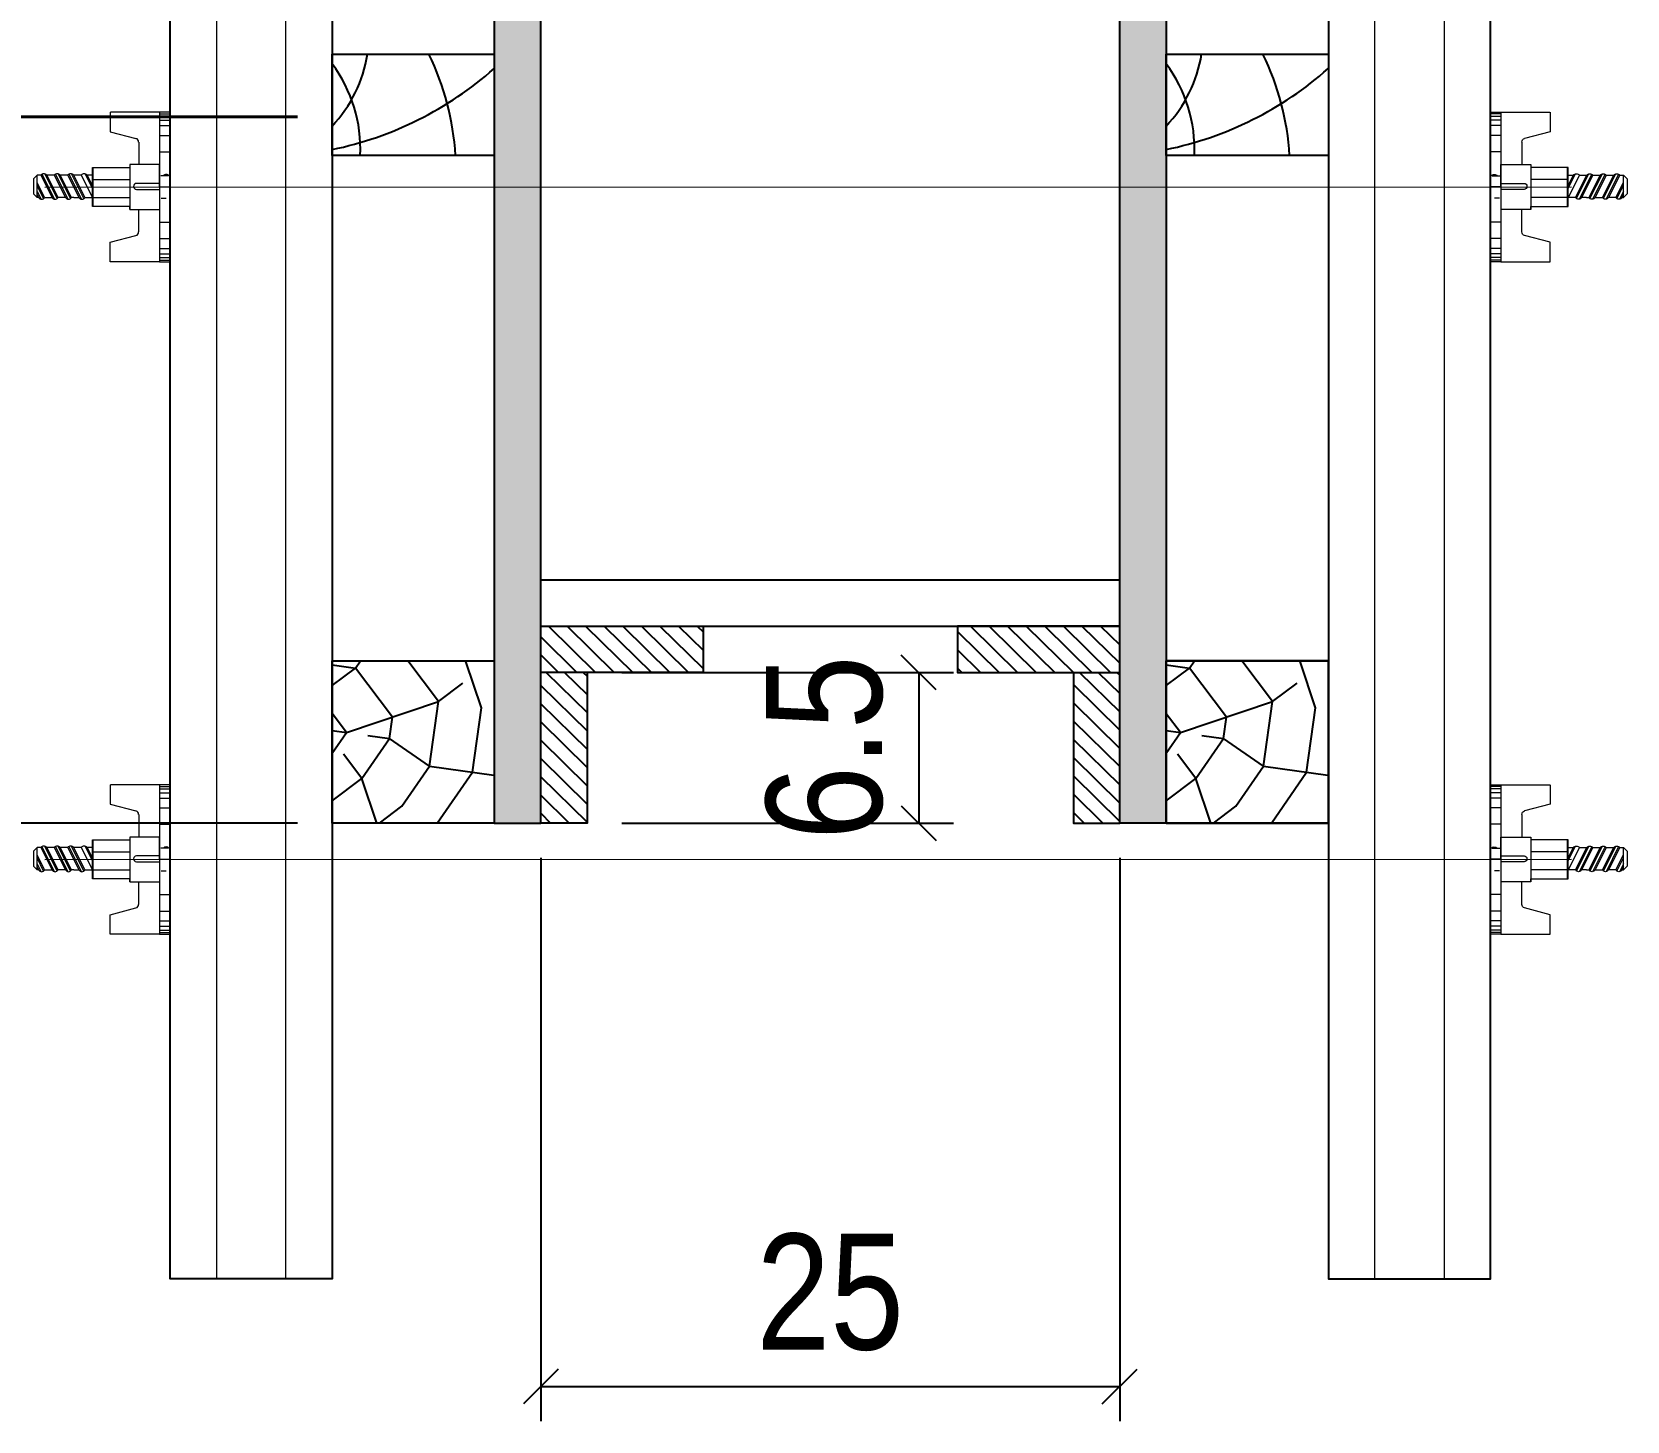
# Model space of a CAD drawing. Extents: x 13379 to 23315, y 867 to 16997.
# Drawn here: x 16837.2 to 16975, y 9597.8 to 9717.8 of the extents above; entities that cross this region are included whole.
import ezdxf

# ---------------------------------------------------------------- set-up
doc = ezdxf.new("R2010")
doc.units = 0
for name, color, linetype in [('1-2 PONTALETE', 7, 'Continuous'), ('COTA', 241, 'Continuous'), ('GRAVATA', 2, 'Continuous'), ('Painéis', 200, 'Continuous'), ('PONTALETE', 7, 'Continuous'), ('SARRAFO', 251, 'Continuous')]:
    doc.layers.add(name, color=color, linetype=linetype)
doc.layers.add('Hachura', color=251, linetype='Continuous', lineweight=9)
doc.styles.add('COTA TECNICA 2X', font='techl___.ttf', dxfattribs={"height": 10})
doc.dimstyles.new('SECAO PILAR', dxfattribs={"dimtxt": 10, "dimasz": 3, "dimexe": 3, "dimexo": 3, "dimgap": 3, "dimtad": 1, "dimdec": 1, "dimlfac": 0.5, "dimzin": 12, "dimdsep": 46, "dimtxsty": 'COTA TECNICA 2X', "dimblk1": 'OBLIQUE', "dimblk2": 'OBLIQUE', "dimsah": 1, "dimcen": 0.9, "dimclrd": 256, "dimclre": 256, "dimclrt": 256, "dimadec": 1, "dimazin": 3, "dimtfac": 1, "dimtdec": 1, "dimtmove": 0, "dimatfit": 3, "dimfxl": 1, "dimtolj": 1, "dimtzin": 12, "dimarcsym": 0})

# ---------------------------------------------------------------- blocks, each defined once
blk = doc.blocks.new('_Oblique')
at = {"color": 0, "linetype": 'ByBlock', "lineweight": -2}
blk.add_line((-0.5, -0.5), (0.5, 0.5), dxfattribs=at)
blk = doc.blocks.new('*D855')
at = {"layer": 'COTA', "lineweight": -2, "transparency": 16777216}
for p, q in [((16860.13, 9771.51), (16782.84, 9771.51)), ((16785.84, 9771.51), (16785.84, 9649.47)), ((16860.13, 9649.47), (16782.84, 9649.47))]:
    blk.add_line(p, q, dxfattribs=at)
at = {"layer": 'Defpoints', "color": 0, "transparency": 16777216}
for p in [(16863.13, 9771.51), (16785.84, 9649.47), (16863.13, 9649.47)]:
    blk.add_point(p, dxfattribs=at)
at = {"layer": 'COTA', "lineweight": -2, "transparency": 16777216, "xscale": 3, "yscale": 3, "zscale": 3}
for p, rotation in [((16785.84, 9771.51), 90), ((16785.84, 9649.47), 270)]:
    blk.add_blockref('_Oblique', p, dxfattribs=dict(at, rotation=rotation))
at = {"layer": 'COTA', "transparency": 16777216, "insert": (16777.74, 9710.49), "char_height": 10, "attachment_point": 5, "rotation": 90, "style": 'COTA TECNICA 2X'}
blk.add_mtext('\\A1;61 - PAINEL', dxfattribs=at)
blk = doc.blocks.new('C')
at = {"layer": 'Hachura', "color": 0}
for p, q in [((0.461, 3.155), (-0.003, 3.155)), ((0.461, 3.05), (-0.003, 3.05)), ((0.461, 2.881), (-0.003, 2.881)), ((0, 3.224), (0, -3.224)), ((0.451, 3.224), (0, 3.224)), ((0.451, -3.225), (0.451, 3.224)), ((0.451, 3.224), (2.58, 3.224)), ((2.58, 3.224), (2.58, 2.385)), ((0.461, 2.65), (-0.003, 2.65)), ((0.461, 2.228), (-0.003, 2.228)), ((0, 2.747), (0, -1.16)), ((2.58, 2.385), (1.475, 2.094)), ((0.461, 1.512), (0, 1.512)), ((1.354, 1.939), (1.354, 0.965)), ((1.741, 0.966), (0.451, 0.966)), ((1.741, -0.968), (1.741, 0.966)), ((1.741, 0.966), (1.741, 0.838)), ((1.741, 0.966), (1.741, 0.838)), ((1.741, 0.838), (3.354, 0.838)), ((3.32, 0.838), (3.32, -0.839)), ((3.354, 0.838), (3.354, -0.839)), ((0.388, 0.487), (0.172, 0.487)), ((1.451, 0.101), (0.451, 0.101)), ((3.354, 0.451), (1.741, 0.451)), ((3.676, 0.451), (3.354, 0.451)), ((3.837, -0.517), (3.354, 0.451)), ((3.354, 0.064), (3.67, -0.57)), ((3.676, 0.451), (4.16, -0.517)), ((3.716, 0.5), (4.251, -0.57)), ((4.371, -0.553), (3.83, 0.53)), ((4.151, 0.451), (3.934, 0.451)), ((4.418, -0.517), (3.934, 0.451)), ((4.151, 0.451), (4.256, 0.451)), ((4.256, 0.451), (4.74, -0.517)), ((4.296, 0.5), (4.831, -0.57)), ((4.952, -0.553), (4.41, 0.53)), ((4.514, 0.451), (4.837, 0.451)), ((4.998, -0.517), (4.514, 0.451)), ((4.837, 0.451), (5.321, -0.517)), ((4.876, 0.5), (5.412, -0.57)), ((5.532, -0.553), (4.991, 0.53)), ((5.579, -0.517), (5.095, 0.451)), ((5.417, 0.451), (5.095, 0.451)), ((5.579, -0.517), (5.095, 0.451)), ((5.417, 0.451), (5.74, -0.194)), ((5.457, 0.5), (5.74, -0.065)), ((5.74, 0.193), (5.571, 0.53)), ((5.74, 0.322), (5.675, 0.451)), ((5.675, 0.451), (5.74, 0.451)), ((5.739, 0.45), (5.9, 0.288)), ((5.739, 0.45), (5.739, -0.518)), ((5.9, -0.356), (5.9, 0.288)), ((0.451, -0.004), (0, -0.004)), ((0.075, -0.481), (0.292, -0.481)), ((0.292, -0.481), (0.397, -0.481)), ((0.451, -0.001), (0.451, -0.968)), ((0.451, -0.157), (1.451, -0.157)), ((0.451, -0.646), (0.451, -0.323)), ((0.451, -3.225), (0.451, -0.646)), ((3.354, -0.323), (1.741, -0.323)), ((3.354, -0.065), (3.579, -0.517)), ((3.354, -0.517), (3.579, -0.517)), ((3.837, -0.517), (4.16, -0.517)), ((4.418, -0.517), (4.74, -0.517)), ((4.634, -0.517), (4.74, -0.517)), ((4.998, -0.517), (5.321, -0.517)), ((5.579, -0.517), (5.74, -0.517)), ((5.739, -0.518), (5.9, -0.356)), ((5.739, -0.518), (5.739, -0.518)), ((0.451, -0.968), (1.741, -0.968)), ((1.354, -1.94), (1.354, -0.968)), ((3.354, -0.839), (1.741, -0.839)), ((0.461, -1.521), (-0.003, -1.521)), ((0.461, -2.228), (-0.003, -2.228)), ((0.461, -2.65), (-0.003, -2.65)), ((2.58, -2.387), (1.475, -2.096)), ((2.58, -3.225), (2.58, -2.387)), ((0.461, -2.881), (-0.003, -2.881)), ((0.461, -3.05), (-0.003, -3.05)), ((0.461, -3.155), (-0.003, -3.155)), ((0, -3.224), (2.568, -3.224))]:
    blk.add_line(p, q, dxfattribs=at)
for centre, radius, start, end in [((1.516, 1.939), 0.161, 104.74356, 180), ((1.445, -0.028), 0.129, 272.69497, 87.30503), ((3.805, 0.389), 0.143, 25.56881, 154.43119), ((4.385, 0.389), 0.143, 25.56881, 154.43119), ((4.966, 0.389), 0.143, 25.56881, 154.43119), ((5.546, 0.389), 0.143, 25.56881, 154.43119), ((0.166, -0.366), 0.174, 221.74404, 317.85924), ((3.708, -0.4), 0.174, 222.14076, 318.25596), ((4.289, -0.4), 0.174, 222.14076, 318.25596), ((4.869, -0.4), 0.174, 222.14076, 318.25596), ((5.45, -0.4), 0.174, 222.14076, 318.25596), ((5.61, -0.401), 0.174, 317.85924, 318.25596), ((1.516, -1.94), 0.161, 180, 255.25644)]:
    blk.add_arc(centre, radius, start, end, dxfattribs=at)
blk = doc.blocks.new('*D858')
at = {"layer": 'COTA', "lineweight": -2, "transparency": 16777216}
for p, q in [((16860.13, 9771.51), (16814.59, 9771.51)), ((16817.59, 9710.49), (16817.59, 9771.51)), ((16860.13, 9710.49), (16814.59, 9710.49))]:
    blk.add_line(p, q, dxfattribs=at)
at = {"layer": 'Defpoints', "color": 0, "transparency": 16777216}
for p in [(16817.59, 9771.51), (16863.13, 9771.51), (16863.13, 9710.49)]:
    blk.add_point(p, dxfattribs=at)
at = {"layer": 'COTA', "lineweight": -2, "transparency": 16777216, "xscale": 3, "yscale": 3, "zscale": 3}
for p, rotation in [((16817.59, 9771.51), 90), ((16817.59, 9710.49), 270)]:
    blk.add_blockref('_Oblique', p, dxfattribs=dict(at, rotation=rotation))
at = {"layer": 'COTA', "transparency": 16777216, "insert": (16809.38, 9741), "char_height": 10, "attachment_point": 5, "rotation": 90, "style": 'COTA TECNICA 2X'}
blk.add_mtext('\\A1;30.5', dxfattribs=at)
blk = doc.blocks.new('*D868')
at = {"layer": 'COTA', "lineweight": -2, "transparency": 16777216}
for p, q in [((16977.96, 9704.45), (16998.91, 9704.45)), ((16995.91, 9704.45), (16995.91, 9646.47)), ((16977.82, 9646.47), (16998.91, 9646.47))]:
    blk.add_line(p, q, dxfattribs=at)
at = {"layer": 'Defpoints', "color": 0, "transparency": 16777216}
for p in [(16974.96, 9704.45), (16974.82, 9646.47), (16995.91, 9646.47)]:
    blk.add_point(p, dxfattribs=at)
at = {"layer": 'COTA', "lineweight": -2, "transparency": 16777216, "xscale": 3, "yscale": 3, "zscale": 3}
for p, rotation in [((16995.91, 9704.45), 90), ((16995.91, 9646.47), 270)]:
    blk.add_blockref('_Oblique', p, dxfattribs=dict(at, rotation=rotation))
at = {"layer": 'COTA', "transparency": 16777216, "insert": (16987.82, 9675.46), "char_height": 10, "attachment_point": 5, "rotation": 90, "style": 'COTA TECNICA 2X'}
blk.add_mtext('\\A1;29', dxfattribs=at)
blk = doc.blocks.new('*D859')
at = {"layer": 'COTA', "lineweight": -2, "transparency": 16777216}
for p, q in [((16860.13, 9710.39), (16814.59, 9710.39)), ((16817.59, 9710.39), (16817.59, 9649.47)), ((16860.13, 9649.47), (16814.59, 9649.47))]:
    blk.add_line(p, q, dxfattribs=at)
at = {"layer": 'Defpoints', "color": 0, "transparency": 16777216}
for p in [(16863.13, 9710.39), (16817.59, 9649.47), (16863.13, 9649.47)]:
    blk.add_point(p, dxfattribs=at)
at = {"layer": 'COTA', "lineweight": -2, "transparency": 16777216, "xscale": 3, "yscale": 3, "zscale": 3}
for p, rotation in [((16817.59, 9710.39), 90), ((16817.59, 9649.47), 270)]:
    blk.add_blockref('_Oblique', p, dxfattribs=dict(at, rotation=rotation))
at = {"layer": 'COTA', "transparency": 16777216, "insert": (16809.38, 9679.93), "char_height": 10, "attachment_point": 5, "rotation": 90, "style": 'COTA TECNICA 2X'}
blk.add_mtext('\\A1;30.5', dxfattribs=at)
blk = doc.blocks.new('*D869')
at = {"layer": 'COTA', "lineweight": -2, "transparency": 16777216}
for p, q in [((16881.14, 9646.47), (16881.14, 9597.83)), ((16931.14, 9646.47), (16931.14, 9597.83)), ((16881.14, 9600.83), (16931.14, 9600.83))]:
    blk.add_line(p, q, dxfattribs=at)
at = {"layer": 'Defpoints', "color": 0, "transparency": 16777216}
for p in [(16881.14, 9649.47), (16931.14, 9649.47), (16931.14, 9600.83)]:
    blk.add_point(p, dxfattribs=at)
at = {"layer": 'COTA', "lineweight": -2, "transparency": 16777216, "xscale": 3, "yscale": 3, "zscale": 3, "rotation": 180}
blk.add_blockref('_Oblique', (16881.14, 9600.83), dxfattribs=at)
at = {"layer": 'COTA', "lineweight": -2, "transparency": 16777216, "xscale": 3, "yscale": 3, "zscale": 3}
blk.add_blockref('_Oblique', (16931.14, 9600.83), dxfattribs=at)
at = {"layer": 'COTA', "transparency": 16777216, "insert": (16906.14, 9608.94), "char_height": 10, "attachment_point": 5, "style": 'COTA TECNICA 2X'}
blk.add_mtext('\\A1;25', dxfattribs=at)
blk = doc.blocks.new('*D860')
at = {"layer": 'COTA', "lineweight": -2, "transparency": 16777216}
for p, q in [((16888.14, 9662.48), (16916.78, 9662.48)), ((16913.78, 9662.48), (16913.78, 9649.47)), ((16888.14, 9649.47), (16916.78, 9649.47))]:
    blk.add_line(p, q, dxfattribs=at)
at = {"layer": 'Defpoints', "color": 0, "transparency": 16777216}
for p in [(16885.14, 9662.48), (16885.14, 9649.47), (16913.78, 9649.47)]:
    blk.add_point(p, dxfattribs=at)
at = {"layer": 'COTA', "lineweight": -2, "transparency": 16777216, "xscale": 3, "yscale": 3, "zscale": 3}
for p, rotation in [((16913.78, 9662.48), 90), ((16913.78, 9649.47), 270)]:
    blk.add_blockref('_Oblique', p, dxfattribs=dict(at, rotation=rotation))
at = {"layer": 'COTA', "transparency": 16777216, "insert": (16905.67, 9655.98), "char_height": 10, "attachment_point": 5, "rotation": 90, "style": 'COTA TECNICA 2X'}
blk.add_mtext('\\A1;6.5', dxfattribs=at)

msp = doc.modelspace()

# ---------------------------------------------------------------- hatches: boundary and pattern name
at = {"layer": 'Hachura'}
h = msp.add_hatch(color=256, dxfattribs=at)
h.dxf.hatch_style = 1
h.paths.add_polyline_path([(16881.14, 9771.51), (16877.13, 9771.51), (16877.13, 9757.51), (16877.13, 9704.39), (16881.14, 9704.39)])
h.paths.add_polyline_path([(16881.14, 9704.39), (16877.13, 9704.39), (16877.13, 9649.47), (16881.14, 9649.47), (16881.14, 9666.48)])
h = msp.add_hatch(color=256, dxfattribs=at)
h.dxf.hatch_style = 1
h.paths.add_polyline_path([(16931.14, 9771.51), (16935.16, 9771.51), (16935.16, 9757.51), (16935.16, 9704.39), (16931.14, 9704.39)])
h.paths.add_polyline_path([(16931.14, 9704.39), (16935.16, 9704.39), (16935.16, 9649.47), (16931.14, 9649.47), (16931.14, 9666.48)])
at = {"layer": 'PONTALETE'}
h = msp.add_hatch(dxfattribs=at)
h.set_pattern_fill('TRONCO', color=1, scale=37.5, angle=-8, style=0, pattern_type=2)
h.set_pattern_definition([(352, (18225.775, 21297.943), (42.35404, 31.91606), [11.25, -26.25]), (352, (18226.036, 21299.8), (42.35404, 31.91606), [11.25, -26.25]), (352, (18228.415, 21303.253), (42.35404, 31.91606), [7.5, -30]), (352, (18230.794, 21306.705), (42.35404, 31.91606), [5.625, -31.875]), (352, (18231.316, 21310.42), (42.35404, 31.91606), [3.75, -33.75]), (352, (18222.554, 21315.437), (42.35404, 31.91606), [1.875, -9.375, 1.875, -24.375]), (352, (18228.385, 21316.51), (42.35404, 31.91606), [1.875, -15, 5.625, -15]), (352, (18236.073, 21317.324), (42.35404, 31.91606), [1.875, -1.875, 1.875, -31.875]), (352, (18234.477, 21319.44), (42.35404, 31.91606), [1.875, -35.625]), (352, (18233.142, 21323.416), (42.35404, 31.91606), [5.625, -31.875]), (352, (18233.664, 21327.13), (42.35404, 31.91606), [7.5, -30]), (352, (18232.33, 21331.104), (42.35404, 31.91606), [9.375, -11.25, 1.875, -15]), (82, (18214.344, 21310.91), (-31.91606, 42.35404), [1.875, -3.75, 9.375, -22.5]), (82, (18216.722, 21314.363), (-31.91606, 42.35404), [1.875, -1.875, 5.625, -28.125]), (82, (18220.667, 21328.956), (-31.91606, 42.35404), [3.75, -33.75]), (82, (18220.436, 21313.84), (-31.91606, 42.35404), [7.5, -11.25, 1.875, -16.875]), (82, (18225.163, 21334.005), (-31.91606, 42.35404), [1.875, -35.625]), (82, (18224.41, 21315.176), (-31.91606, 42.35404), [5.625, -31.875]), (82, (18228.385, 21316.51), (-31.91606, 42.35404), [3.75, -33.75]), (82, (18232.1, 21315.99), (-31.91606, 42.35404), [1.875, -5.625, 5.625, -24.375]), (82, (18234.216, 21317.585), (-31.91606, 42.35404), [1.875, -35.625]), (82, (18235.03, 21309.897), (-31.91606, 42.35404), [5.25, -32.25]), (82, (18235.842, 21302.21), (-31.91606, 42.35404), [3.75, -33.75]), (82, (18241.643, 21316.54), (-31.91606, 42.35404), [1.875, -35.625]), (82, (18245.096, 21314.162), (-31.91606, 42.35404), [5.625, -31.875]), (82, (18248.81, 21313.64), (-31.91606, 42.35404), [5.625, -31.875]), (37, (18241.151, 21299.57), (5.21899, 37.13505), [2.651625, -2.651625, 2.651625, -45.078134]), (37, (18235.03, 21309.897), (5.21899, 37.13505), [5.30325, -47.72976]), (37, (18222.785, 21330.552), (5.21899, 37.13505), [5.30325, -47.72976]), (37, (18228.907, 21320.224), (5.21899, 37.13505), [5.30325, -47.72976]), (37, (18229.72, 21312.536), (5.21899, 37.13505), [5.30325, -47.72976]), (37, (18239.816, 21303.544), (5.21899, 37.13505), [5.30325, -47.72976]), (37, (18236.364, 21305.922), (5.21899, 37.13505), [7.95495, -45.07806]), (37, (18227.572, 21324.2), (5.21899, 37.13505), [2.65162, -50.38138]), (37, (18226.237, 21328.173), (5.21899, 37.13505), [2.65162, -50.38138]), (37, (18241.09, 21326.086), (5.21899, 37.13505), [2.65162, -50.38138]), (37, (18223.628, 21309.606), (5.21899, 37.13505), [2.65162, -50.38138]), (37, (18245.879, 21319.733), (5.21899, 37.13505), [2.65162, -50.38138]), (37, (18232.36, 21317.846), (5.21899, 37.13505), [2.65162, -50.38138]), (37, (18236.595, 21321.037), (5.21899, 37.13505), [2.65162, -50.38138]), (127, (18233.694, 21313.87), (-37.13505, 5.21899), [2.651625, -2.651625, 7.95495, -39.77481]), (127, (18239.264, 21313.088), (-37.13505, 5.21899), [2.65162, -50.38138]), (127, (18237.438, 21300.09), (-37.13505, 5.21899), [2.65162, -50.38138]), (127, (18231.316, 21310.42), (-37.13505, 5.21899), [2.65162, -50.38138]), (127, (18237.93, 21317.063), (-37.13505, 5.21899), [2.65162, -50.38138]), (127, (18227.34, 21309.084), (-37.13505, 5.21899), [2.65162, -50.38138]), (127, (18242.195, 21306.996), (-37.13505, 5.21899), [2.65162, -50.38138]), (127, (18214.635, 21299.51), (-37.13505, 5.21899), [2.65162, -50.38138]), (127, (18216.753, 21301.105), (-37.13505, 5.21899), [5.30325, -47.72976]), (127, (18218.87, 21302.7), (-37.13505, 5.21899), [5.30325, -47.72976]), (127, (18222.584, 21302.18), (-37.13505, 5.21899), [5.30325, -47.72976]), (127, (18224.962, 21305.631), (-37.13505, 5.21899), [5.30325, -47.72976]), (127, (18241.904, 21318.398), (-37.13505, 5.21899), [5.30325, -47.72976]), (127, (18246.722, 21298.786), (-37.13505, 5.21899), [5.30325, -47.72976]), (127, (18252.754, 21328.234), (-37.13505, 5.21899), [5.30325, -47.72976]), (127, (18252.232, 21324.52), (-37.13505, 5.21899), [5.30325, -47.72976]), (127, (18248.257, 21323.185), (-37.13505, 5.21899), [5.30325, -47.72976]), (127, (18222.263, 21326.838), (-37.13505, 5.21899), [7.95495, -45.07806]), (127, (18245.879, 21319.733), (-37.13505, 5.21899), [7.95495, -45.07806]), (18.56505, (18227.02, 21333.744), (37.135053, -5.218991), [4.1925, -79.66005]), (18.56505, (18224.41, 21315.176), (37.135053, -5.218991), [4.1925, -79.66005]), (18.56505, (18229.69, 21325.795), (37.135053, -5.218991), [4.1925, -79.66005]), (18.56505, (18237.177, 21298.234), (37.135053, -5.218991), [4.1925, -79.66005]), (18.56505, (18235.842, 21302.209), (37.135053, -5.218991), [4.1925, -79.66005]), (18.56505, (18225.745, 21311.202), (37.135053, -5.218991), [4.1925, -79.66005]), (18.56505, (18228.355, 21329.769), (37.135053, -5.218991), [4.1925, -79.66005]), (18.56505, (18237.93, 21317.063), (37.135053, -5.218991), [8.385, -75.46755]), (55.43495, (18238.712, 21322.633), (5.218991, 37.135053), [4.1925, -79.66005]), (55.43495, (18242.717, 21310.71), (5.218991, 37.135053), [4.1925, -79.66005]), (55.43495, (18225.193, 21320.746), (5.218991, 37.135053), [4.1925, -79.66005]), (55.43495, (18218.027, 21323.647), (5.218991, 37.135053), [4.1925, -79.66005]), (55.43495, (18239.264, 21313.088), (5.218991, 37.135053), [4.1925, -79.66005]), (55.43495, (18235.551, 21313.61), (5.218991, 37.135053), [4.1925, -79.66005]), (55.43495, (18221.48, 21321.268), (5.218991, 37.135053), [8.385, -75.46755]), (55.43495, (18247.504, 21304.357), (5.218991, 37.135053), [8.385, -75.46755]), (55.43495, (18244.052, 21306.735), (5.218991, 37.135053), [8.385, -75.46755]), (108.56505, (18213.561, 21305.34), (5.218991, 37.135053), [4.1925, -79.66005]), (108.56505, (18216.431, 21325.765), (5.218991, 37.135053), [4.1925, -79.66005]), (108.56505, (18220.205, 21298.726), (5.218991, 37.135053), [4.1925, -79.66005]), (108.56505, (18221.189, 21332.67), (5.218991, 37.135053), [4.1925, -79.66005]), (108.56505, (18221.771, 21309.867), (5.218991, 37.135053), [4.1925, -79.66005]), (108.56505, (18229.72, 21312.536), (5.218991, 37.135053), [4.1925, -79.66005]), (108.56505, (18234.477, 21319.442), (5.218991, 37.135053), [4.1925, -79.66005]), (108.56505, (18215.679, 21306.936), (5.219004, 37.135057), [4.1925, -79.66005]), (108.56505, (18225.745, 21311.202), (5.218991, 37.135053), [4.1925, -79.66005]), (108.56505, (18236.364, 21305.922), (5.218991, 37.135053), [4.1925, -79.66005]), (108.56505, (18240.6, 21309.114), (5.218991, 37.135053), [4.1925, -79.66005]), (108.56505, (18249.592, 21319.21), (5.218991, 37.135053), [4.1925, -79.66005]), (108.56505, (18223.306, 21334.265), (5.218991, 37.135053), [4.1925, -79.66005]), (108.56505, (18217.475, 21333.192), (5.218991, 37.135053), [8.385, -75.46755]), (108.56505, (18219.392, 21306.414), (5.218991, 37.135053), [8.385, -75.46755]), (145.43495, (18213.039, 21301.627), (-37.135053, 5.218991), [4.1925, -79.66005]), (145.43495, (18244.343, 21295.334), (-37.135053, 5.218991), [4.1925, -79.66005]), (145.43495, (18245.096, 21314.162), (-37.135053, 5.218991), [4.1925, -79.66005]), (145.43495, (18228.415, 21303.253), (-37.135053, 5.218991), [4.1925, -79.66005]), (145.43495, (18226.036, 21299.8), (-37.135053, 5.218991), [4.1925, -79.66005]), (145.43495, (18230.794, 21306.705), (-37.135053, 5.218991), [4.1925, -79.66005]), (145.43495, (18245.066, 21327.42), (-37.135053, 5.218991), [4.1925, -79.66005]), (145.43495, (18249.04, 21328.755), (-37.135053, 5.218991), [8.385, -75.46755])])
h.paths.add_polyline_path([(16863.13, 9663.47), (16863.13, 9649.47), (16877.13, 9649.47), (16877.13, 9663.47)])
h = msp.add_hatch(dxfattribs=at)
h.set_pattern_fill('TRONCO', color=1, scale=37.5, angle=-8, style=0, pattern_type=2)
h.set_pattern_definition([(352, (18297.804, 21297.943), (42.35404, 31.91606), [11.25, -26.25]), (352, (18298.065, 21299.8), (42.35404, 31.91606), [11.25, -26.25]), (352, (18300.443, 21303.253), (42.35404, 31.91606), [7.5, -30]), (352, (18302.82, 21306.705), (42.35404, 31.91606), [5.625, -31.875]), (352, (18303.344, 21310.42), (42.35404, 31.91606), [3.75, -33.75]), (352, (18294.58, 21315.437), (42.35404, 31.91606), [1.875, -9.375, 1.875, -24.375]), (352, (18300.413, 21316.51), (42.35404, 31.91606), [1.875, -15, 5.625, -15]), (352, (18308.1, 21317.324), (42.35404, 31.91606), [1.875, -1.875, 1.875, -31.875]), (352, (18306.505, 21319.44), (42.35404, 31.91606), [1.875, -35.625]), (352, (18305.17, 21323.416), (42.35404, 31.91606), [5.625, -31.875]), (352, (18305.692, 21327.13), (42.35404, 31.91606), [7.5, -30]), (352, (18304.357, 21331.104), (42.35404, 31.91606), [9.375, -11.25, 1.875, -15]), (82, (18286.372, 21310.91), (-31.91606, 42.35404), [1.875, -3.75, 9.375, -22.5]), (82, (18288.75, 21314.363), (-31.91606, 42.35404), [1.875, -1.875, 5.625, -28.125]), (82, (18292.695, 21328.956), (-31.91606, 42.35404), [3.75, -33.75]), (82, (18292.464, 21313.84), (-31.91606, 42.35404), [7.5, -11.25, 1.875, -16.875]), (82, (18297.19, 21334.005), (-31.91606, 42.35404), [1.875, -35.625]), (82, (18296.44, 21315.176), (-31.91606, 42.35404), [5.625, -31.875]), (82, (18300.413, 21316.51), (-31.91606, 42.35404), [3.75, -33.75]), (82, (18304.127, 21315.99), (-31.91606, 42.35404), [1.875, -5.625, 5.625, -24.375]), (82, (18306.244, 21317.585), (-31.91606, 42.35404), [1.875, -35.625]), (82, (18307.057, 21309.897), (-31.91606, 42.35404), [5.25, -32.25]), (82, (18307.87, 21302.21), (-31.91606, 42.35404), [3.75, -33.75]), (82, (18313.67, 21316.54), (-31.91606, 42.35404), [1.875, -35.625]), (82, (18317.124, 21314.162), (-31.91606, 42.35404), [5.625, -31.875]), (82, (18320.837, 21313.64), (-31.91606, 42.35404), [5.625, -31.875]), (37, (18313.18, 21299.57), (5.21899, 37.13505), [2.651625, -2.651625, 2.651625, -45.078134]), (37, (18307.057, 21309.897), (5.21899, 37.13505), [5.30325, -47.72976]), (37, (18294.813, 21330.552), (5.21899, 37.13505), [5.30325, -47.72976]), (37, (18300.935, 21320.224), (5.21899, 37.13505), [5.30325, -47.72976]), (37, (18301.748, 21312.536), (5.21899, 37.13505), [5.30325, -47.72976]), (37, (18311.845, 21303.544), (5.21899, 37.13505), [5.30325, -47.72976]), (37, (18308.392, 21305.922), (5.21899, 37.13505), [7.95495, -45.07806]), (37, (18299.6, 21324.2), (5.21899, 37.13505), [2.65162, -50.38138]), (37, (18298.265, 21328.173), (5.21899, 37.13505), [2.65162, -50.38138]), (37, (18313.12, 21326.086), (5.21899, 37.13505), [2.65162, -50.38138]), (37, (18295.656, 21309.606), (5.21899, 37.13505), [2.65162, -50.38138]), (37, (18317.907, 21319.733), (5.21899, 37.13505), [2.65162, -50.38138]), (37, (18304.388, 21317.846), (5.21899, 37.13505), [2.65162, -50.38138]), (37, (18308.623, 21321.037), (5.21899, 37.13505), [2.65162, -50.38138]), (127, (18305.722, 21313.87), (-37.13505, 5.21899), [2.651625, -2.651625, 7.95495, -39.77481]), (127, (18311.293, 21313.088), (-37.13505, 5.21899), [2.65162, -50.38138]), (127, (18309.466, 21300.09), (-37.13505, 5.21899), [2.65162, -50.38138]), (127, (18303.344, 21310.42), (-37.13505, 5.21899), [2.65162, -50.38138]), (127, (18309.958, 21317.063), (-37.13505, 5.21899), [2.65162, -50.38138]), (127, (18299.37, 21309.084), (-37.13505, 5.21899), [2.65162, -50.38138]), (127, (18314.223, 21306.996), (-37.13505, 5.21899), [2.65162, -50.38138]), (127, (18286.663, 21299.51), (-37.13505, 5.21899), [2.65162, -50.38138]), (127, (18288.78, 21301.105), (-37.13505, 5.21899), [5.30325, -47.72976]), (127, (18290.898, 21302.7), (-37.13505, 5.21899), [5.30325, -47.72976]), (127, (18294.612, 21302.18), (-37.13505, 5.21899), [5.30325, -47.72976]), (127, (18296.99, 21305.631), (-37.13505, 5.21899), [5.30325, -47.72976]), (127, (18313.932, 21318.398), (-37.13505, 5.21899), [5.30325, -47.72976]), (127, (18318.75, 21298.786), (-37.13505, 5.21899), [5.30325, -47.72976]), (127, (18324.782, 21328.234), (-37.13505, 5.21899), [5.30325, -47.72976]), (127, (18324.26, 21324.52), (-37.13505, 5.21899), [5.30325, -47.72976]), (127, (18320.285, 21323.185), (-37.13505, 5.21899), [5.30325, -47.72976]), (127, (18294.29, 21326.838), (-37.13505, 5.21899), [7.95495, -45.07806]), (127, (18317.907, 21319.733), (-37.13505, 5.21899), [7.95495, -45.07806]), (18.56505, (18299.048, 21333.744), (37.135053, -5.218991), [4.1925, -79.66005]), (18.56505, (18296.439, 21315.176), (37.135053, -5.218991), [4.1925, -79.66005]), (18.56505, (18301.718, 21325.795), (37.135053, -5.218991), [4.1925, -79.66005]), (18.56505, (18309.205, 21298.234), (37.135053, -5.218991), [4.1925, -79.66005]), (18.56505, (18307.87, 21302.209), (37.135053, -5.218991), [4.1925, -79.66005]), (18.56505, (18297.773, 21311.202), (37.135053, -5.218991), [4.1925, -79.66005]), (18.56505, (18300.383, 21329.769), (37.135053, -5.218991), [4.1925, -79.66005]), (18.56505, (18309.958, 21317.063), (37.135053, -5.218991), [8.385, -75.46755]), (55.43495, (18310.74, 21322.633), (5.218991, 37.135053), [4.1925, -79.66005]), (55.43495, (18314.745, 21310.71), (5.218991, 37.135053), [4.1925, -79.66005]), (55.43495, (18297.221, 21320.746), (5.218991, 37.135053), [4.1925, -79.66005]), (55.43495, (18290.055, 21323.647), (5.218991, 37.135053), [4.1925, -79.66005]), (55.43495, (18311.293, 21313.088), (5.218991, 37.135053), [4.1925, -79.66005]), (55.43495, (18307.579, 21313.61), (5.218991, 37.135053), [4.1925, -79.66005]), (55.43495, (18293.508, 21321.268), (5.218991, 37.135053), [8.385, -75.46755]), (55.43495, (18319.533, 21304.357), (5.218991, 37.135053), [8.385, -75.46755]), (55.43495, (18316.08, 21306.735), (5.218991, 37.135053), [8.385, -75.46755]), (108.56505, (18285.589, 21305.34), (5.218991, 37.135053), [4.1925, -79.66005]), (108.56505, (18288.46, 21325.765), (5.218991, 37.135053), [4.1925, -79.66005]), (108.56505, (18292.233, 21298.726), (5.218991, 37.135053), [4.1925, -79.66005]), (108.56505, (18293.217, 21332.67), (5.218991, 37.135053), [4.1925, -79.66005]), (108.56505, (18293.799, 21309.867), (5.218991, 37.135053), [4.1925, -79.66005]), (108.56505, (18301.748, 21312.536), (5.218991, 37.135053), [4.1925, -79.66005]), (108.56505, (18306.505, 21319.442), (5.218991, 37.135053), [4.1925, -79.66005]), (108.56505, (18287.707, 21306.936), (5.219004, 37.135057), [4.1925, -79.66005]), (108.56505, (18297.773, 21311.202), (5.218991, 37.135053), [4.1925, -79.66005]), (108.56505, (18308.392, 21305.922), (5.218991, 37.135053), [4.1925, -79.66005]), (108.56505, (18312.627, 21309.114), (5.218991, 37.135053), [4.1925, -79.66005]), (108.56505, (18321.62, 21319.21), (5.218991, 37.135053), [4.1925, -79.66005]), (108.56505, (18295.335, 21334.265), (5.218991, 37.135053), [4.1925, -79.66005]), (108.56505, (18289.503, 21333.192), (5.218991, 37.135053), [8.385, -75.46755]), (108.56505, (18291.42, 21306.414), (5.218991, 37.135053), [8.385, -75.46755]), (145.43495, (18285.067, 21301.627), (-37.135053, 5.218991), [4.1925, -79.66005]), (145.43495, (18316.371, 21295.334), (-37.135053, 5.218991), [4.1925, -79.66005]), (145.43495, (18317.124, 21314.162), (-37.135053, 5.218991), [4.1925, -79.66005]), (145.43495, (18300.443, 21303.253), (-37.135053, 5.218991), [4.1925, -79.66005]), (145.43495, (18298.065, 21299.8), (-37.135053, 5.218991), [4.1925, -79.66005]), (145.43495, (18302.822, 21306.705), (-37.135053, 5.218991), [4.1925, -79.66005]), (145.43495, (18317.094, 21327.42), (-37.135053, 5.218991), [4.1925, -79.66005]), (145.43495, (18321.068, 21328.755), (-37.135053, 5.218991), [8.385, -75.46755])])
h.paths.add_polyline_path([(16935.16, 9663.47), (16935.16, 9649.47), (16949.16, 9649.47), (16949.16, 9663.47)])
at = {"layer": 'SARRAFO'}
h = msp.add_hatch(dxfattribs=at)
h.set_pattern_fill('ANSI31', color=256, scale=9, angle=-89.5, style=0)
h.set_pattern_definition([(315.5, (-16834.4405, 125408.1252), (0.788522922, 0.802406755), [])])
h.paths.add_polyline_path([(16881.14, 9666.48), (16881.14, 9662.48), (16895.16, 9662.48), (16895.16, 9666.48)])
h = msp.add_hatch(dxfattribs=at)
h.set_pattern_fill('ANSI31', color=256, scale=9, angle=-89.5, style=0)
h.set_pattern_definition([(315.5, (-16812.4405, 125408.1252), (0.788522922, 0.802406755), [])])
h.paths.add_polyline_path([(16931.14, 9666.48), (16931.14, 9662.48), (16917.13, 9662.48), (16917.13, 9666.48)])
h = msp.add_hatch(dxfattribs=at)
h.set_pattern_fill('ANSI31', color=256, scale=9, angle=-89.5, style=0)
h.set_pattern_definition([(315.5, (-16780.3954, 106611.0749), (0.788522922, 0.802406755), [])])
h.paths.add_polyline_path([(16881.14, 9649.47), (16885.14, 9649.47), (16885.14, 9662.48), (16881.14, 9662.48)])
h = msp.add_hatch(dxfattribs=at)
h.set_pattern_fill('ANSI31', color=256, scale=9, angle=-89.5, style=0)
h.set_pattern_definition([(315.5, (-16758.3954, 106611.0749), (0.788522922, 0.802406755), [])])
h.paths.add_polyline_path([(16927.14, 9649.47), (16931.14, 9649.47), (16931.14, 9662.48), (16927.14, 9662.48)])

# ---------------------------------------------------------------- linework, layer by layer
at = {"layer": '1-2 PONTALETE', "color": 1}
for centre, radius, start, end in [((16854.59, 9717.71), 11.74, 316.6479, 350.9173), ((16853.25, 9707.66), 12.32, 357.4574, 36.7023), ((16850.51, 9705.67), 23.32, 3.5441, 25.9137), ((16926.62, 9717.71), 11.74, 316.6479, 350.9173), ((16925.28, 9707.66), 12.32, 357.4574, 36.7023), ((16922.54, 9705.67), 23.32, 3.5441, 25.9137)]:
    msp.add_arc(centre, radius, start, end, dxfattribs=at)
at = {"layer": 'GRAVATA', "color": 1}
for points in [[(16849.13, 9810.46), (16863.13, 9810.46), (16863.13, 9610.11), (16849.13, 9610.11)], [(16963.16, 9810.46), (16949.16, 9810.46), (16949.16, 9610.11), (16963.16, 9610.11)]]:
    msp.add_lwpolyline(points, close=True, dxfattribs=at)
at = {"layer": 'Hachura'}
for p, q in [((16853.13, 9810.46), (16853.13, 9610.11)), ((16859.13, 9610.11), (16859.13, 9810.46)), ((16953.16, 9610.11), (16953.16, 9810.46)), ((16959.16, 9810.46), (16959.16, 9610.11)), ((16838.33, 9704.39), (16970.16, 9704.4)), ((16838.33, 9646.33), (16970.16, 9646.34))]:
    msp.add_line(p, q, dxfattribs=at)
at = {"layer": 'Painéis'}
for p, q in [((16881.14, 9670.48), (16931.14, 9670.48)), ((16881.14, 9666.48), (16931.14, 9666.48))]:
    msp.add_line(p, q, dxfattribs=at)
for points in [[(16877.13, 9649.47), (16881.14, 9649.47), (16881.14, 9771.51), (16877.13, 9771.51)], [(16935.16, 9649.47), (16931.14, 9649.47), (16931.14, 9771.51), (16935.16, 9771.51)]]:
    msp.add_lwpolyline(points, close=True, dxfattribs=at)
at = {"layer": 'PONTALETE', "color": 1}
for points in [[(16877.13, 9715.86), (16877.13, 9707.11), (16863.13, 9707.11), (16863.13, 9715.86)], [(16949.16, 9715.86), (16949.16, 9707.11), (16935.16, 9707.11), (16935.16, 9715.86)], [(16877.13, 9663.47), (16877.13, 9649.47), (16863.13, 9649.47), (16863.13, 9663.47)], [(16949.16, 9663.47), (16949.16, 9649.47), (16935.16, 9649.47), (16935.16, 9663.47)]]:
    msp.add_lwpolyline(points, close=True, dxfattribs=at)
at = {"layer": 'PONTALETE', "color": 40}
msp.add_lwpolyline([(16949.16, 9649.47), (16949.16, 9663.47), (16935.16, 9663.47), (16935.16, 9649.47)], close=True, dxfattribs=at)
at = {"layer": 'PONTALETE', "color": 1}
for centre in [(16856.99, 9737.42), (16929.02, 9737.42)]:
    msp.add_arc(centre, 30.42, 281.6357, 311.4455, dxfattribs=at)
at = {"layer": 'SARRAFO'}
for points in [[(16881.14, 9649.47), (16881.14, 9666.48), (16895.16, 9666.48), (16895.16, 9662.48), (16881.14, 9662.48)], [(16931.14, 9649.47), (16931.14, 9666.48), (16917.13, 9666.48), (16917.13, 9662.48), (16931.14, 9662.48)], [(16885.14, 9662.48), (16885.14, 9649.47), (16881.14, 9649.47)], [(16927.14, 9662.48), (16927.14, 9649.47), (16931.14, 9649.47)]]:
    msp.add_lwpolyline(points, dxfattribs=at)

# ---------------------------------------------------------------- block references
at = {"layer": 'Hachura', "linetype": 'Continuous', "yscale": 2, "zscale": 2, "rotation": 180}
for p, xscale in [((16849.13, 9704.39), 2), ((16963.16, 9704.39), -2), ((16849.13, 9646.33), 2), ((16963.16, 9646.33), -2)]:
    msp.add_blockref('C', p, dxfattribs=dict(at, xscale=xscale))

# ---------------------------------------------------------------- dimensions: what is measured, and where the dimension line sits
at = {"layer": 'COTA'}
dim = msp.add_linear_dim(base=(16785.84, 9649.47), p1=(16863.13, 9771.51), p2=(16863.13, 9649.47), angle=270, text='<> - PAINEL', dimstyle='SECAO PILAR', dxfattribs=at)
dim.commit()
dim.dimension.update_dxf_attribs({"geometry": '*D855', "text_midpoint": (16777.74, 9710.49)})
for base, p1, p2, picture, middle in [((16817.59, 9771.51), (16863.13, 9710.49), (16863.13, 9771.51), '*D858', (16809.38, 9741)), ((16817.59, 9649.47), (16863.13, 9710.39), (16863.13, 9649.47), '*D859', (16809.38, 9679.93)), ((16995.91, 9646.47), (16974.96, 9704.45), (16974.82, 9646.47), '*D868', (16987.82, 9675.46))]:
    dim = msp.add_linear_dim(base=base, p1=p1, p2=p2, angle=270, dimstyle='SECAO PILAR', dxfattribs=at)
    dim.commit()
    dim.dimension.update_dxf_attribs({"geometry": picture, "text_midpoint": middle})
dim = msp.add_linear_dim(base=(16913.78, 9649.47), p1=(16885.14, 9662.48), p2=(16885.14, 9649.47), angle=270, dimstyle='SECAO PILAR', dxfattribs=at)
dim.commit()
dim.dimension.update_dxf_attribs({"geometry": '*D860', "text_midpoint": (16913.78, 9655.98), "dimtype": 161})
dim = msp.add_linear_dim(base=(16931.14, 9600.83), p1=(16881.14, 9649.47), p2=(16931.14, 9649.47), dimstyle='SECAO PILAR', dxfattribs=at)
dim.commit()
dim.dimension.update_dxf_attribs({"geometry": '*D869', "text_midpoint": (16906.14, 9608.94)})

doc.saveas('drawing.dxf')
